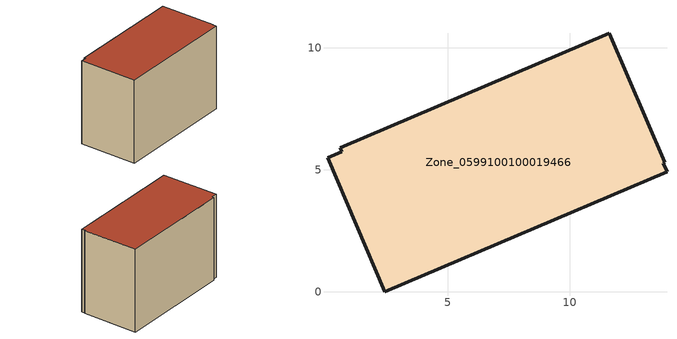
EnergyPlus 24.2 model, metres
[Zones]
Zone_0599100100019466
 floor ground (C_G): 13.83,5.28 13.98,4.92 2.42,0 0.07,5.5 0.65,5.75 0.59,5.91 11.63,10.61 13.88,5.31 z0
 wall outside (C_F): 13.88,5.31 11.63,10.61 0.59,5.91 0.65,5.75 0.07,5.5 2.42,0 13.98,4.92 13.83,5.28 13.88,5.31 z0:8.73
 roof outside (C_R): 13.98,4.92 13.83,5.28 13.88,5.31 11.63,10.61 0.59,5.91 0.65,5.75 0.07,5.5 2.42,0 z8.73
[BUILDING]
Pand.0599100100019466: North Axis=0; Terrain=City; Loads Convergence Tolerance Value=0.04; Temperature Convergence Tolerance Value=0.4; Solar Distribution=FullExterior; Maximum Number of Warmup Days=25; Minimum Number of Warmup Days=1
[Site:Location]
Rotterdam.The.Hague.AP_ZH_NLD Design_Conditions: Latitude=51.96; Longitude=4.45; Time Zone=1; Elevation=-4.5
[SITE:GROUNDTEMPERATURE:BUILDINGSURFACE]
18, 18, 18, 18, 18, 18, 18, 18, 18, 18, 18, 18
[MATERIAL] Thermal Absorptance=0.9; Solar Absorptance=0.7; Visible Absorptance=0.7
Name | Roughness | Thickness | Conductivity | Density | Specific Heat
G.D.2015-2018 | MediumSmooth | 0.15 | 0.0428571 | 540 | 1210
F.D.2015-2018 | Rough | 0.3 | 0.0666667 | 1920 | 840
R.D.2015-2018 | MediumRough | 0.2 | 0.0333333 | 1500 | 1000
[CONSTRUCTION]
C_G: G.D.2015-2018
C_F: F.D.2015-2018
C_R: R.D.2015-2018
[ZONE]
Zone_0599100100019466: Type=1; Multiplier=1; Ceiling Height=Autocalculate; Volume=Autocalculate; Floor Area=autocalculate; Part of Total Floor Area=Yes
[ZONEINFILTRATION:DESIGNFLOWRATE]
Infil_Zone_0599100100019466: Zone or ZoneList or Space or SpaceList=Zone_0599100100019466; Schedule=AlwaysOn; Design Flow Rate Calculation Method=Flow/Area; Flow Rate per Floor Area=0.0021; Constant Term Coefficient=1; Temperature Term Coefficient=0; Velocity Term Coefficient=0; Velocity Squared Term Coefficient=0
[HVACTEMPLATE:ZONE:IDEALLOADSAIRSYSTEM]
Zone_0599100100019466: Maximum Heating Supply Air Temperature=50; Minimum Cooling Supply Air Temperature=13; Maximum Heating Supply Air Humidity Ratio=0.0156; Minimum Cooling Supply Air Humidity Ratio=0.0077; Heating Limit=NoLimit; Cooling Limit=NoLimit; Dehumidification Control Type=ConstantSensibleHeatRatio; Cooling Sensible Heat Ratio=0.7; Dehumidification Setpoint=60; Humidification Control Type=None; Humidification Setpoint=30; Outdoor Air Method=None; Outdoor Air Flow Rate per Person=0.00944; Outdoor Air Flow Rate per Zone Floor Area=0; Outdoor Air Flow Rate per Zone=0; Demand Controlled Ventilation Type=None; Outdoor Air Economizer Type=NoEconomizer; Heat Recovery Type=None; Sensible Heat Recovery Effectiveness=0.7; Latent Heat Recovery Effectiveness=0.65
[ZONECONTROL:THERMOSTAT]
ThermostatControl_Zone_0599100100019466: Zone or ZoneList=Zone_0599100100019466; Control Type Schedule=DualSetpointControlType; Control 1=Thermostat_Zone_0599100100019466; Temperature Difference Between Cutout And Setpoint=0
[THERMOSTATSETPOINT:DUALSETPOINT]
Thermostat_Zone_0599100100019466: Heating Setpoint Temperature Schedule=HeatingSetpoint_Zone_0599100100019466; Cooling Setpoint Temperature Schedule=CoolingSetpoint_Zone_0599100100019466
[SCHEDULE:COMPACT]
HeatingSetpoint_Zone_0599100100019466: Through: 12/31, For: AllDays, Until: 24:00, 21
CoolingSetpoint_Zone_0599100100019466: Through: 12/31, For: AllDays, Until: 24:00, 24
DualSetpointControlType: Through: 12/31, For: AllDays, Until: 24:00, 4
AlwaysOn: Through: 12/31, For: AllDays, Until: 24:00, 1
